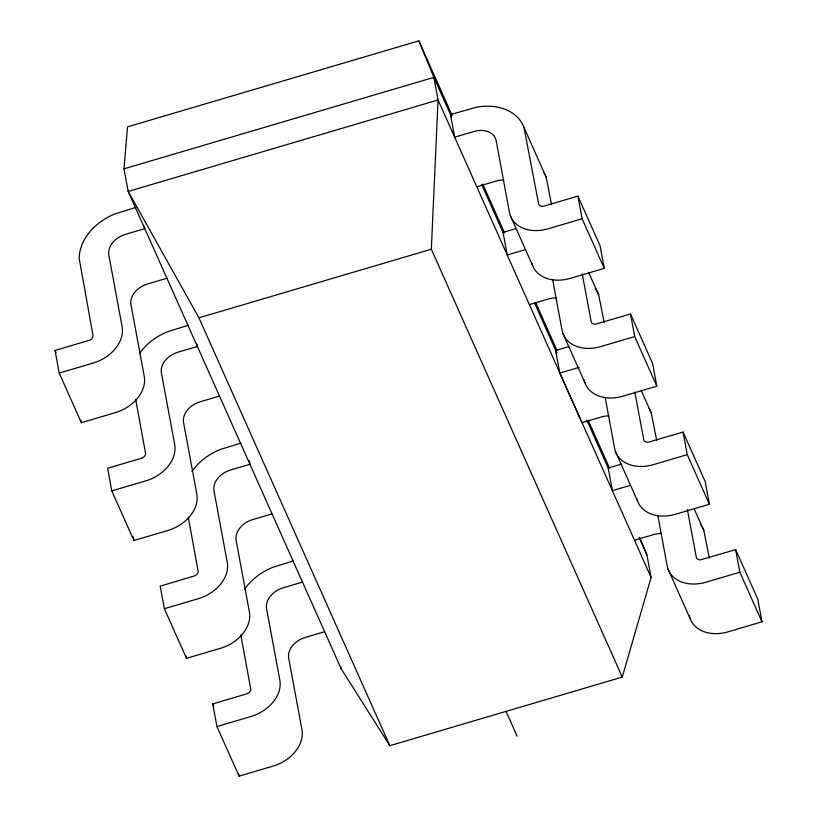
<?xml version="1.0" encoding="UTF-8"?>
<svg xmlns="http://www.w3.org/2000/svg" width="817" height="817" viewBox="0 0 817 817"><rect width="100%" height="100%" fill="white"/><g stroke="black" fill="none" stroke-linecap="round" stroke-linejoin="round"><path stroke-width="1.23" d="M622.258 677.089L431.335 249.216L438.055 99.98L433.868 77.38L418.876 40.85L127.544 126.839L124 168.833L128.187 191.433L341.24 668.919L389.852 745.686L622.258 677.089L651.108 577.456L646.921 554.855L639.67 537.576M124 168.833L433.868 77.38L451.556 117.005M135.826 207.457L114.962 213.901A50.899 37.888 -24 0 0 79.239 258.693L93.056 335.797A5.014 3.738 -24 0 1 89.533 340.209L55.025 350.483L59.222 373.083L81.353 422.695L115.248 412.687A35.591 26.481 -24 0 0 144.252 376.32L130.986 304.751A20.333 15.135 -24 0 1 147.56 283.969L166.923 278.25M476.801 186.787L496.164 181.078A20.333 15.135 -24 0 1 503.783 180.036M604.253 268.354L600.066 245.754L577.936 196.141L543.407 206.252A5.014 3.738 -24 0 1 538.699 204.27L523.973 127.421A50.899 37.888 -24 0 0 476.219 107.272L450.473 114.584L454.66 137.185L474.023 131.466A20.333 15.135 -24 0 1 496.185 140.82L509.451 212.389A35.591 26.481 -24 0 0 548.227 228.75L582.123 218.742L604.253 268.354L570.368 278.352A35.591 26.481 -24 0 1 531.836 263.135M651.108 577.456L438.055 99.98L128.187 191.433L198.929 317.813L431.335 249.216M188.39 325.268L167.526 331.722A50.899 37.888 -24 0 0 139.38 353.628M481.724 184.611L503.047 232.406L516.191 228.525M59.222 373.083L93.107 363.075A35.591 26.481 -24 0 0 122.111 326.708L108.855 255.139A20.333 15.135 -24 0 1 125.43 234.356L144.793 228.637L144.354 226.258M525.392 249.645L507.234 255.006L503.047 232.406M219.497 396.071L200.134 401.79A20.333 15.135 -24 0 0 183.559 422.573L196.826 494.132A35.591 26.481 -24 0 1 167.812 530.509L133.927 540.507L111.786 490.905L107.599 468.304L142.097 458.031A5.014 3.738 -24 0 0 145.62 453.619L135.663 399.309M529.365 304.608L548.738 298.899A20.333 15.135 -24 0 1 556.357 297.858M584.155 379.813A35.591 26.481 -24 0 0 622.932 396.174L656.827 386.175L652.64 363.575L630.51 313.963L595.971 324.073A5.014 3.738 -24 0 1 591.263 322.082L582.245 274.001M240.964 443.09L220.1 449.544A50.899 37.888 -24 0 0 191.954 471.45M608.92 415.935A20.333 15.135 -24 0 0 601.292 416.976L581.929 422.695L559.798 373.083L555.601 350.483L568.755 346.612M111.786 490.905L145.681 480.896A35.591 26.481 -24 0 0 174.685 444.53L161.419 372.96A20.333 15.135 -24 0 1 177.994 352.178L197.367 346.459L196.917 344.08M656.827 386.175L634.697 336.563L600.801 346.571A35.591 26.481 -24 0 1 562.025 330.201L552.649 279.618M559.798 373.083L579.161 367.374M272.071 513.893L252.698 519.602A20.333 15.135 -24 0 0 236.123 540.384L249.389 611.953A35.591 26.481 -24 0 1 220.386 648.33L186.49 658.328L164.36 608.726L160.173 586.126L194.671 575.852A5.014 3.738 -24 0 0 198.194 571.44L188.237 517.12M636.964 499.034A35.591 26.481 -24 0 0 675.496 514.261L709.391 504.263L705.204 481.662L683.063 432.05L648.535 442.16A5.014 3.738 -24 0 1 643.827 440.169L634.809 392.089M293.538 560.911L272.674 567.355A50.899 37.888 -24 0 0 244.528 589.271M586.912 420.377L608.185 468.039L621.328 464.158M164.36 608.726L198.255 598.718A35.591 26.481 -24 0 0 227.259 562.351L213.993 490.782A20.333 15.135 -24 0 1 230.568 470L249.931 464.281L249.277 460.717M709.391 504.263L687.25 454.65L653.365 464.648A35.591 26.481 -24 0 1 614.588 448.288L605.203 397.695M302.504 582.102L283.142 587.821A20.333 15.135 -24 0 0 266.567 608.604L279.833 680.173A35.591 26.481 -24 0 1 250.819 716.54L216.934 726.538L212.747 703.937L247.245 693.674A5.014 3.738 -24 0 0 250.768 689.262L240.811 634.942M630.53 485.288L612.372 490.639L608.185 468.039M324.645 631.715L305.272 637.423A20.333 15.135 -24 0 0 288.697 658.206L301.963 729.775A35.591 26.481 -24 0 1 272.96 766.142L239.064 776.15L216.934 726.538M634.513 540.251L653.876 534.532A20.333 15.135 -24 0 1 661.504 533.491M689.303 615.456A35.591 26.481 -24 0 0 728.08 631.817L761.975 621.808L757.778 599.208L735.647 549.606L701.119 559.716A5.014 3.738 -24 0 1 696.411 557.725L687.383 509.645M761.975 621.808L739.834 572.206L705.939 582.204A35.591 26.481 -24 0 1 667.162 565.844L657.787 515.251M523.973 127.421L546.103 177.034L551.577 204.556M588.618 272.306L598.677 294.855L604.151 322.378M641.182 390.393L651.241 412.942L656.715 440.465M694.266 509.073L703.825 530.488L709.299 558.011M510.38 215.739L532.51 265.351M562.954 333.561L585.084 383.173M668.092 569.204L690.232 618.806M615.507 451.648L637.648 501.25M418.876 40.85L452.107 115.35M482.755 184.019L504.569 232.916M535.738 302.75L557.031 350.483M588.189 420.316L609.482 468.039M534.522 302.944L556.826 352.934M639.139 537.412L646.921 554.855M555.601 350.483L556.612 352.74M506.05 711.382L517.12 736.188M198.929 317.813L389.852 745.686M55.025 350.483L56.036 352.74M212.747 703.937L213.748 706.194M735.647 549.606L739.834 572.206M683.063 432.05L687.25 454.65M630.51 313.963L634.697 336.563M577.936 196.141L582.123 218.742M340.801 666.539L341.24 668.919M238.625 773.77L239.064 776.15M186.051 655.949L186.49 658.328M133.263 536.943L133.927 540.507M80.914 420.316L81.353 422.695M543.979 172.561A50.899 37.888 -24 0 1 546.103 177.034M649.106 408.459A50.899 37.888 -24 0 1 651.241 412.942M700.332 523.932A50.899 37.888 -24 0 1 703.825 530.488M595.184 288.289A50.899 37.888 -24 0 1 598.677 294.855"/></g></svg>
